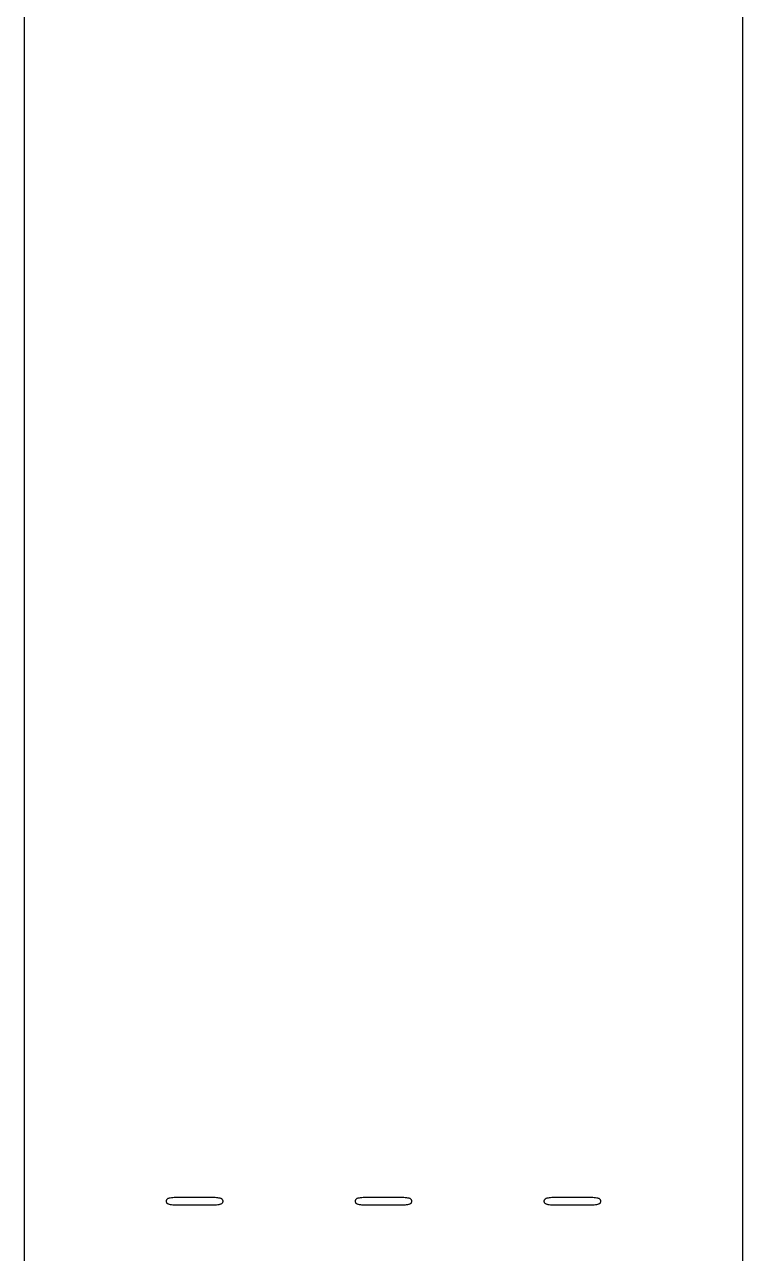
# Model space of a CAD drawing. Header units: millimetres. Extents: x 105 to 221, y 329 to 679.
# Drawn here: x 127.9 to 157.9, y 576.4 to 627.7 of the extents above; entities that cross this region are included whole.
import ezdxf

# ---------------------------------------------------------------- set-up
doc = ezdxf.new("R2010")
doc.units = ezdxf.units.MM

msp = doc.modelspace()

# ---------------------------------------------------------------- linework, layer by layer
for p, q in [((127.895, 498.064), (127.895, 659.058)), ((157.895, 659.058), (157.895, 498.064)), ((133.816, 578.592), (133.811, 578.571)), ((133.824, 578.612), (133.816, 578.592)), ((133.83, 578.621), (133.824, 578.612)), ((133.84, 578.636), (133.83, 578.621)), ((133.853, 578.648), (133.84, 578.636)), ((133.868, 578.658), (133.853, 578.648)), ((133.885, 578.668), (133.868, 578.658)), ((133.904, 578.675), (133.885, 578.668)), ((133.931, 578.684), (133.904, 578.675)), ((133.941, 578.687), (133.931, 578.684)), ((133.978, 578.694), (133.941, 578.687)), ((133.985, 578.695), (133.978, 578.694)), ((134.03, 578.701), (133.985, 578.695)), ((134.035, 578.702), (134.03, 578.701)), ((134.087, 578.707), (134.035, 578.702)), ((134.091, 578.707), (134.087, 578.707)), ((134.147, 578.71), (134.091, 578.707)), ((134.15, 578.71), (134.147, 578.71)), ((134.209, 578.711), (134.15, 578.71)), ((134.21, 578.711), (134.209, 578.711)), ((135.789, 578.711), (134.21, 578.711)), ((135.791, 578.711), (135.789, 578.711)), ((135.789, 578.711), (135.789, 578.711)), ((135.85, 578.71), (135.791, 578.711)), ((135.853, 578.71), (135.85, 578.71)), ((135.909, 578.707), (135.853, 578.71)), ((135.913, 578.707), (135.909, 578.707)), ((135.965, 578.702), (135.913, 578.707)), ((135.97, 578.701), (135.965, 578.702)), ((136.015, 578.695), (135.97, 578.701)), ((136.021, 578.694), (136.015, 578.695)), ((136.059, 578.687), (136.021, 578.694)), ((136.069, 578.684), (136.059, 578.687)), ((136.096, 578.675), (136.069, 578.684)), ((136.115, 578.668), (136.096, 578.675)), ((136.132, 578.658), (136.115, 578.668)), ((136.147, 578.648), (136.132, 578.658)), ((136.159, 578.636), (136.147, 578.648)), ((136.17, 578.621), (136.159, 578.636)), ((136.175, 578.612), (136.17, 578.621)), ((136.184, 578.592), (136.175, 578.612)), ((136.189, 578.571), (136.184, 578.592)), ((141.71, 578.592), (141.706, 578.571)), ((141.719, 578.612), (141.71, 578.592)), ((141.725, 578.621), (141.719, 578.612)), ((141.735, 578.636), (141.725, 578.621)), ((141.748, 578.648), (141.735, 578.636)), ((141.763, 578.658), (141.748, 578.648)), ((141.78, 578.668), (141.763, 578.658)), ((141.798, 578.675), (141.78, 578.668)), ((141.826, 578.684), (141.798, 578.675)), ((141.836, 578.687), (141.826, 578.684)), ((141.873, 578.694), (141.836, 578.687)), ((141.879, 578.695), (141.873, 578.694)), ((141.925, 578.701), (141.879, 578.695)), ((141.93, 578.702), (141.925, 578.701)), ((141.981, 578.707), (141.93, 578.702)), ((141.985, 578.707), (141.981, 578.707)), ((142.042, 578.71), (141.985, 578.707)), ((142.045, 578.71), (142.042, 578.71)), ((142.104, 578.711), (142.045, 578.71)), ((142.105, 578.711), (142.104, 578.711)), ((143.684, 578.711), (142.105, 578.711)), ((143.686, 578.711), (143.684, 578.711)), ((143.684, 578.711), (143.684, 578.711)), ((143.744, 578.71), (143.686, 578.711)), ((143.748, 578.71), (143.744, 578.71)), ((143.804, 578.707), (143.748, 578.71)), ((143.808, 578.707), (143.804, 578.707)), ((143.86, 578.702), (143.808, 578.707)), ((143.864, 578.701), (143.86, 578.702)), ((143.91, 578.695), (143.864, 578.701)), ((143.916, 578.694), (143.91, 578.695)), ((143.953, 578.687), (143.916, 578.694)), ((143.963, 578.684), (143.953, 578.687)), ((143.991, 578.675), (143.963, 578.684)), ((144.009, 578.668), (143.991, 578.675)), ((144.027, 578.658), (144.009, 578.668)), ((144.041, 578.648), (144.027, 578.658)), ((144.054, 578.636), (144.041, 578.648)), ((144.064, 578.621), (144.054, 578.636)), ((144.07, 578.612), (144.064, 578.621)), ((144.079, 578.592), (144.07, 578.612)), ((144.084, 578.571), (144.079, 578.592)), ((149.605, 578.592), (149.6, 578.571)), ((149.614, 578.612), (149.605, 578.592)), ((149.62, 578.621), (149.614, 578.612)), ((149.63, 578.636), (149.62, 578.621)), ((149.643, 578.648), (149.63, 578.636)), ((149.658, 578.658), (149.643, 578.648)), ((149.675, 578.668), (149.658, 578.658)), ((149.693, 578.675), (149.675, 578.668)), ((149.721, 578.684), (149.693, 578.675)), ((149.731, 578.687), (149.721, 578.684)), ((149.768, 578.694), (149.731, 578.687)), ((149.774, 578.695), (149.768, 578.694)), ((149.82, 578.701), (149.774, 578.695)), ((149.824, 578.702), (149.82, 578.701)), ((149.876, 578.707), (149.824, 578.702)), ((149.88, 578.707), (149.876, 578.707)), ((149.936, 578.71), (149.88, 578.707)), ((149.94, 578.71), (149.936, 578.71)), ((149.998, 578.711), (149.94, 578.71)), ((150, 578.711), (149.998, 578.711)), ((151.579, 578.711), (150, 578.711)), ((151.581, 578.711), (151.579, 578.711)), ((151.579, 578.711), (151.579, 578.711)), ((151.639, 578.71), (151.581, 578.711)), ((151.642, 578.71), (151.639, 578.71)), ((151.699, 578.707), (151.642, 578.71)), ((151.703, 578.707), (151.699, 578.707)), ((151.754, 578.702), (151.703, 578.707)), ((151.759, 578.701), (151.754, 578.702)), ((151.805, 578.695), (151.759, 578.701)), ((151.811, 578.694), (151.805, 578.695)), ((151.848, 578.687), (151.811, 578.694)), ((151.858, 578.684), (151.848, 578.687)), ((151.886, 578.675), (151.858, 578.684)), ((151.904, 578.668), (151.886, 578.675)), ((151.921, 578.658), (151.904, 578.668)), ((151.936, 578.648), (151.921, 578.658)), ((151.949, 578.636), (151.936, 578.648)), ((151.959, 578.621), (151.949, 578.636)), ((151.965, 578.612), (151.959, 578.621)), ((151.974, 578.592), (151.965, 578.612)), ((151.978, 578.571), (151.974, 578.592)), ((133.811, 578.571), (133.811, 578.55)), ((133.811, 578.55), (133.816, 578.529)), ((133.816, 578.529), (133.824, 578.51)), ((133.824, 578.51), (133.83, 578.5)), ((133.83, 578.5), (133.84, 578.486)), ((133.84, 578.486), (133.853, 578.473)), ((133.853, 578.473), (133.868, 578.463)), ((133.868, 578.463), (133.885, 578.454)), ((133.885, 578.454), (133.904, 578.446)), ((133.904, 578.446), (133.931, 578.438)), ((133.931, 578.438), (133.941, 578.435)), ((133.941, 578.435), (133.978, 578.427)), ((133.978, 578.427), (133.985, 578.426)), ((133.985, 578.426), (134.03, 578.42)), ((134.03, 578.42), (134.035, 578.42)), ((134.035, 578.42), (134.087, 578.415)), ((134.087, 578.415), (134.091, 578.415)), ((134.091, 578.415), (134.147, 578.412)), ((134.147, 578.412), (134.15, 578.412)), ((134.15, 578.412), (134.209, 578.411)), ((134.209, 578.411), (134.21, 578.411)), ((134.21, 578.411), (135.789, 578.411)), ((135.789, 578.411), (135.791, 578.411)), ((135.791, 578.411), (135.85, 578.412)), ((135.85, 578.412), (135.853, 578.412)), ((135.853, 578.412), (135.909, 578.415)), ((135.909, 578.415), (135.913, 578.415)), ((135.913, 578.415), (135.965, 578.42)), ((135.965, 578.42), (135.97, 578.42)), ((135.97, 578.42), (136.015, 578.426)), ((136.015, 578.426), (136.021, 578.427)), ((136.021, 578.427), (136.059, 578.435)), ((136.059, 578.435), (136.069, 578.438)), ((136.069, 578.438), (136.096, 578.446)), ((136.096, 578.446), (136.115, 578.454)), ((136.115, 578.454), (136.132, 578.463)), ((136.132, 578.463), (136.147, 578.473)), ((136.147, 578.473), (136.159, 578.486)), ((136.159, 578.486), (136.17, 578.5)), ((136.17, 578.5), (136.175, 578.51)), ((136.175, 578.51), (136.184, 578.529)), ((136.184, 578.529), (136.189, 578.55)), ((136.189, 578.55), (136.189, 578.571)), ((141.706, 578.571), (141.706, 578.55)), ((141.706, 578.55), (141.71, 578.529)), ((141.71, 578.529), (141.719, 578.51)), ((141.719, 578.51), (141.725, 578.5)), ((141.725, 578.5), (141.735, 578.486)), ((141.735, 578.486), (141.748, 578.473)), ((141.748, 578.473), (141.763, 578.463)), ((141.763, 578.463), (141.78, 578.454)), ((141.78, 578.454), (141.798, 578.446)), ((141.798, 578.446), (141.826, 578.438)), ((141.826, 578.438), (141.836, 578.435)), ((141.836, 578.435), (141.873, 578.427)), ((141.873, 578.427), (141.879, 578.426)), ((141.879, 578.426), (141.925, 578.42)), ((141.925, 578.42), (141.93, 578.42)), ((141.93, 578.42), (141.981, 578.415)), ((141.981, 578.415), (141.985, 578.415)), ((141.985, 578.415), (142.042, 578.412)), ((142.042, 578.412), (142.045, 578.412)), ((142.045, 578.412), (142.104, 578.411)), ((142.104, 578.411), (142.105, 578.411)), ((142.105, 578.411), (143.684, 578.411)), ((143.684, 578.411), (143.686, 578.411)), ((143.686, 578.411), (143.744, 578.412)), ((143.744, 578.412), (143.748, 578.412)), ((143.748, 578.412), (143.804, 578.415)), ((143.804, 578.415), (143.808, 578.415)), ((143.808, 578.415), (143.86, 578.42)), ((143.86, 578.42), (143.864, 578.42)), ((143.864, 578.42), (143.91, 578.426)), ((143.91, 578.426), (143.916, 578.427)), ((143.916, 578.427), (143.953, 578.435)), ((143.953, 578.435), (143.963, 578.438)), ((143.963, 578.438), (143.991, 578.446)), ((143.991, 578.446), (144.009, 578.454)), ((144.009, 578.454), (144.027, 578.463)), ((144.027, 578.463), (144.041, 578.473)), ((144.041, 578.473), (144.054, 578.486)), ((144.054, 578.486), (144.064, 578.5)), ((144.064, 578.5), (144.07, 578.51)), ((144.07, 578.51), (144.079, 578.529)), ((144.079, 578.529), (144.084, 578.55)), ((144.084, 578.55), (144.084, 578.571)), ((149.6, 578.571), (149.6, 578.55)), ((149.6, 578.55), (149.605, 578.529)), ((149.605, 578.529), (149.614, 578.51)), ((149.614, 578.51), (149.62, 578.5)), ((149.62, 578.5), (149.63, 578.486)), ((149.63, 578.486), (149.643, 578.473)), ((149.643, 578.473), (149.658, 578.463)), ((149.658, 578.463), (149.675, 578.454)), ((149.675, 578.454), (149.693, 578.446)), ((149.693, 578.446), (149.721, 578.438)), ((149.721, 578.438), (149.731, 578.435)), ((149.731, 578.435), (149.768, 578.427)), ((149.768, 578.427), (149.774, 578.426)), ((149.774, 578.426), (149.82, 578.42)), ((149.82, 578.42), (149.824, 578.42)), ((149.824, 578.42), (149.876, 578.415)), ((149.876, 578.415), (149.88, 578.415)), ((149.88, 578.415), (149.936, 578.412)), ((149.936, 578.412), (149.94, 578.412)), ((149.94, 578.412), (149.998, 578.411)), ((149.998, 578.411), (150, 578.411)), ((150, 578.411), (151.579, 578.411)), ((151.579, 578.411), (151.581, 578.411)), ((151.581, 578.411), (151.639, 578.412)), ((151.639, 578.412), (151.642, 578.412)), ((151.642, 578.412), (151.699, 578.415)), ((151.699, 578.415), (151.703, 578.415)), ((151.703, 578.415), (151.754, 578.42)), ((151.754, 578.42), (151.759, 578.42)), ((151.759, 578.42), (151.805, 578.426)), ((151.805, 578.426), (151.811, 578.427)), ((151.811, 578.427), (151.848, 578.435)), ((151.848, 578.435), (151.858, 578.438)), ((151.858, 578.438), (151.886, 578.446)), ((151.886, 578.446), (151.904, 578.454)), ((151.904, 578.454), (151.921, 578.463)), ((151.921, 578.463), (151.936, 578.473)), ((151.936, 578.473), (151.949, 578.486)), ((151.949, 578.486), (151.959, 578.5)), ((151.959, 578.5), (151.965, 578.51)), ((151.965, 578.51), (151.974, 578.529)), ((151.974, 578.529), (151.978, 578.55)), ((151.978, 578.55), (151.978, 578.571))]:
    msp.add_line(p, q)

doc.saveas('drawing.dxf')
